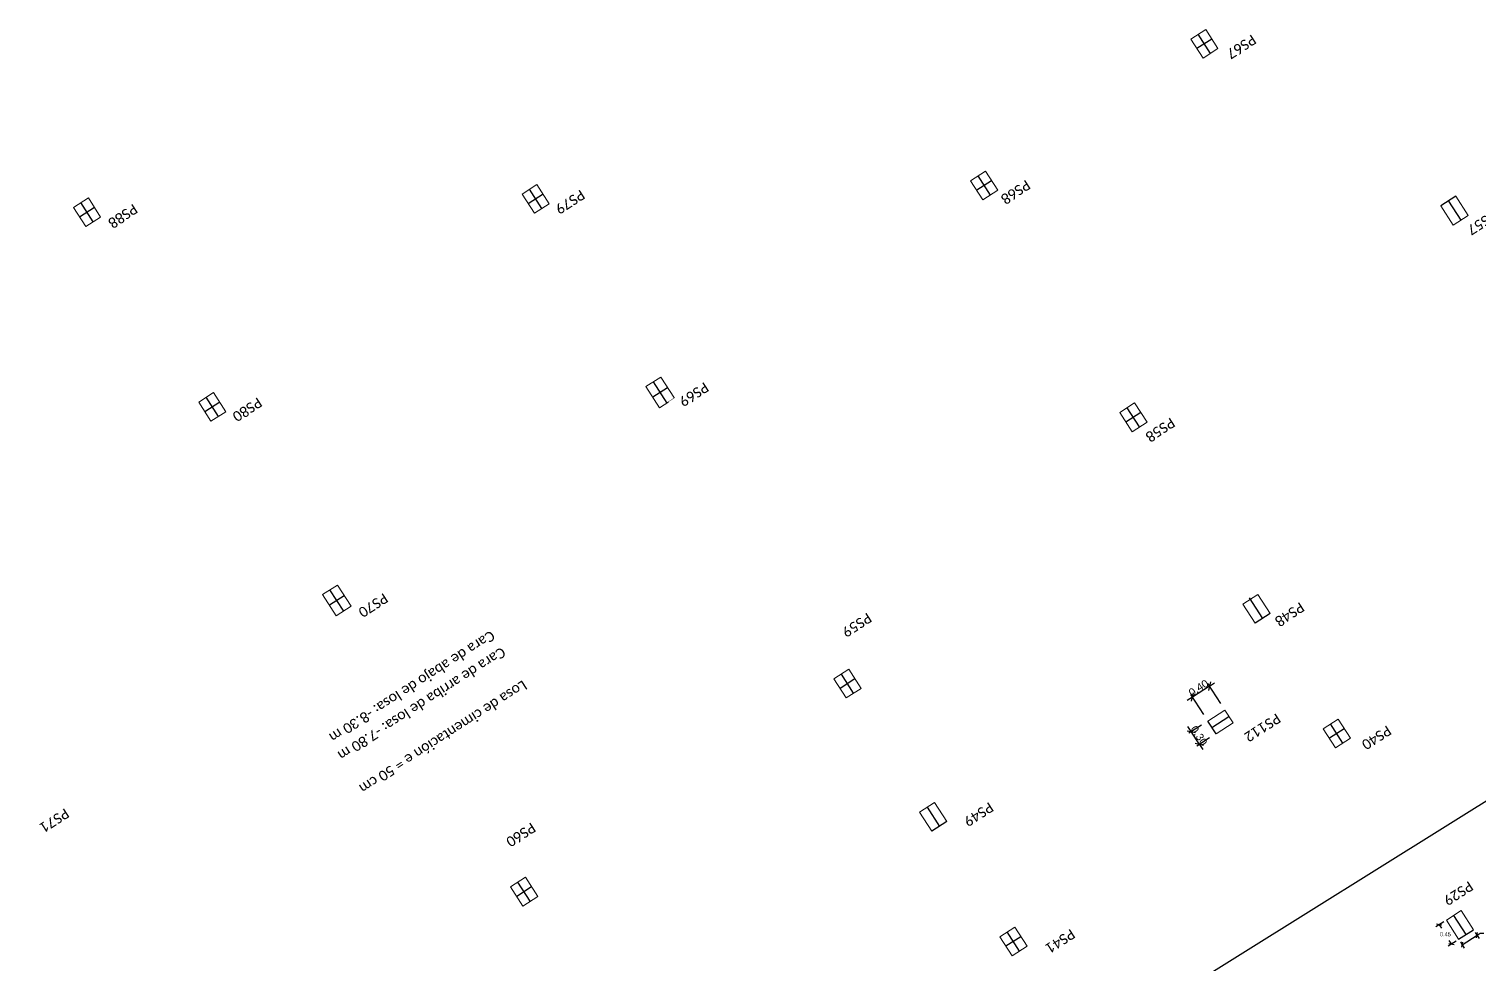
# Model space of a CAD drawing. Header units: metres. Extents: x 448 to 592, y 494 to 631.
# Drawn here: x 508.41 to 537.08, y 556.46 to 574.95 of the extents above; entities that cross this region are included whole.
import ezdxf

# ---------------------------------------------------------------- set-up
doc = ezdxf.new("R2010")
doc.units = ezdxf.units.M
for name, color, linetype, lineweight, true_color in [('0-AR-TXT-2', 7, 'Continuous', 5, 0xae3800), ('0-AR-TXT-3', 1, 'Continuous', 5, 0xff0000), ('00-AUX-7', 7, 'Continuous', 25, 0xff8000)]:
    doc.layers.add(name, color=color, linetype=linetype, lineweight=lineweight, true_color=true_color)
for name, color, linetype, lineweight in [('1-AR-PILARES', 7, 'Continuous', 5), ('CS-COTAS', 7, 'Continuous', 5), ('SECC_COTAS', 255, 'Continuous', 9)]:
    doc.layers.add(name, color=color, linetype=linetype, lineweight=lineweight)
doc.styles.add('Calibri', font='calibri.ttf', dxfattribs={"height": 0.2})
doc.styles.add('Calibri_1', font='calibri.ttf', dxfattribs={"height": 0.15})
doc.dimstyles.new('AIC', dxfattribs={"dimscale": 0.3048, "dimtxt": 0.176602, "dimasz": 0.393701, "dimexe": 0.19685, "dimexo": 0.492126, "dimgap": 0.032808, "dimtad": 1, "dimrnd": 0.01, "dimzin": 0, "dimdsep": 46, "dimtxsty": 'Calibri_1', "dimblk1": 'OBLIQUE', "dimblk2": 'OBLIQUE', "dimsah": 1, "dimcen": 0.09, "dimazin": 0, "dimtfac": 1, "dimtdec": 4, "dimtix": 1, "dimtmove": 0, "dimatfit": 3, "dimfxl": 1, "dimtvp": 1, "dimtolj": 1, "dimtzin": 0, "dimarcsym": 2})
doc.dimstyles.get("Standard").update_dxf_attribs({"dimtxt": 0.18, "dimasz": 0.18, "dimexe": 0.18, "dimexo": 0.0625, "dimgap": 0.09, "dimtad": 0, "dimtih": 1, "dimtoh": 1, "dimzin": 0, "dimdsep": 46, "dimtxsty": 'Standard', "dimcen": 0.09, "dimadec": 0, "dimazin": 0, "dimtfac": 1, "dimtdec": 4, "dimtofl": 0, "dimtmove": 0, "dimatfit": 3, "dimfxl": 1, "dimtolj": 1, "dimtzin": 0, "dimarcsym": 0})

# ---------------------------------------------------------------- blocks, each defined once
blk = doc.blocks.new('_Oblique')
at = {"color": 0, "linetype": 'ByBlock', "lineweight": -2}
blk.add_line((-0.5, -0.5), (0.5, 0.5), dxfattribs=at)
blk = doc.blocks.new('*D220')
at = {"layer": 'CS-COTAS', "color": 0, "lineweight": -2, "transparency": 16777216}
for p, q in [((531.388, 561.057), (531.323, 561.158)), ((531.589, 561.186), (531.337, 561.024)), ((531.55, 560.804), (531.388, 561.057)), ((531.751, 560.934), (531.5, 560.772)), ((531.55, 560.804), (531.615, 560.704))]:
    blk.add_line(p, q, dxfattribs=at)
at = {"layer": 'Defpoints', "color": 0, "transparency": 16777216}
for p in [(531.715, 561.267), (531.388, 561.057), (531.877, 561.015)]:
    blk.add_point(p, dxfattribs=at)
at = {"layer": 'CS-COTAS', "color": 0, "lineweight": -2, "transparency": 16777216, "xscale": 0.12, "yscale": 0.12, "zscale": 0.12}
for p, rotation in [((531.388, 561.057), 302.7553275663534), ((531.55, 560.804), 122.7553275663534)]:
    blk.add_blockref('_Oblique', p, dxfattribs=dict(at, rotation=rotation))
at = {"layer": 'CS-COTAS', "color": 0, "transparency": 16777216, "insert": (531.542, 560.978), "char_height": 0.15, "width": 0.5107, "attachment_point": 5, "rotation": 302.7553, "style": 'Calibri_1'}
blk.add_mtext('\\A1;0.30', dxfattribs=at)
blk = doc.blocks.new('*D221')
at = {"layer": 'CS-COTAS', "color": 0, "lineweight": -2, "transparency": 16777216}
for p, q in [((531.634, 561.393), (531.378, 561.79)), ((531.747, 561.956), (531.411, 561.74)), ((531.97, 561.61), (531.715, 562.006)), ((531.747, 561.956), (531.848, 562.021)), ((531.411, 561.74), (531.31, 561.675))]:
    blk.add_line(p, q, dxfattribs=at)
at = {"layer": 'Defpoints', "color": 0, "transparency": 16777216}
for p in [(531.411, 561.74), (532.051, 561.483), (531.715, 561.267)]:
    blk.add_point(p, dxfattribs=at)
at = {"layer": 'CS-COTAS', "color": 0, "lineweight": -2, "transparency": 16777216, "xscale": 0.12, "yscale": 0.12, "zscale": 0.12}
for p, rotation in [((531.411, 561.74), 32.75532756634439), ((531.747, 561.956), 212.7553275663444)]:
    blk.add_blockref('_Oblique', p, dxfattribs=dict(at, rotation=rotation))
at = {"layer": 'CS-COTAS', "color": 0, "transparency": 16777216, "insert": (531.532, 561.921), "char_height": 0.15, "width": 0.5107, "attachment_point": 5, "rotation": 32.7553, "style": 'Calibri_1'}
blk.add_mtext('\\A1;0.40', dxfattribs=at)
blk = doc.blocks.new('*D350')
at = {"layer": 'Defpoints', "color": 0, "transparency": 16777216}
for p in [(536.673, 556.952), (536.967, 557.141), (537.036, 557.035)]:
    blk.add_point(p, dxfattribs=at)
at = {"layer": 'SECC_COTAS', "color": 0, "lineweight": -2, "transparency": 16777216}
for p, q in [((536.707, 556.899), (536.785, 556.779)), ((536.741, 556.846), (537.036, 557.035)), ((537.001, 557.089), (537.079, 556.968)), ((537.036, 557.035), (537.099, 557.076)), ((537.099, 557.076), (537.174, 557.076))]:
    blk.add_line(p, q, dxfattribs=at)
at = {"layer": 'SECC_COTAS', "color": 0, "lineweight": -2, "transparency": 16777216, "xscale": 0.075, "yscale": 0.075, "zscale": 0.075}
for p, rotation in [((536.741, 556.846), 212.7553275662582), ((537.036, 557.035), 32.75532756625815)]:
    blk.add_blockref('_Oblique', p, dxfattribs=dict(at, rotation=rotation))
at = {"layer": 'SECC_COTAS', "color": 0, "transparency": 16777216, "insert": (537.367, 557.076), "char_height": 0.08, "attachment_point": 5}
blk.add_mtext('\\A1;0.35', dxfattribs=at)
blk = doc.blocks.new('*D351')
at = {"layer": 'Defpoints', "color": 0, "transparency": 16777216}
for p in [(536.289, 557.24), (536.43, 557.33), (536.673, 556.952)]:
    blk.add_point(p, dxfattribs=at)
at = {"layer": 'SECC_COTAS', "color": 0, "lineweight": -2, "transparency": 16777216}
for p, q in [((536.377, 557.297), (536.222, 557.197)), ((536.289, 557.24), (536.333, 557.171)), ((536.621, 556.918), (536.465, 556.818)), ((536.532, 556.861), (536.488, 556.931))]:
    blk.add_line(p, q, dxfattribs=at)
at = {"layer": 'SECC_COTAS', "color": 0, "lineweight": -2, "transparency": 16777216, "xscale": 0.075, "yscale": 0.075, "zscale": 0.075}
for p, rotation in [((536.289, 557.24), 122.7553275662443), ((536.532, 556.861), 302.7553275662444)]:
    blk.add_blockref('_Oblique', p, dxfattribs=dict(at, rotation=rotation))
at = {"layer": 'SECC_COTAS', "color": 0, "transparency": 16777216, "insert": (536.411, 557.051), "char_height": 0.08, "attachment_point": 5}
blk.add_mtext('\\A1;0.45', dxfattribs=at)

msp = doc.modelspace()

# ---------------------------------------------------------------- linework, layer by layer
at = {"layer": '00-AUX-7'}
for p, q in [((531.794, 574.747), (531.5, 574.558)), ((531.769, 574.463), (531.525, 574.841)), ((527.442, 571.947), (527.148, 571.758)), ((527.417, 571.663), (527.173, 572.042)), ((518.575, 571.682), (518.281, 571.493)), ((518.55, 571.399), (518.306, 571.777)), ((536.619, 571.638), (536.324, 571.448)), ((536.471, 571.543), (536.715, 571.165)), ((509.709, 571.418), (509.414, 571.229)), ((509.683, 571.134), (509.44, 571.513)), ((521.037, 567.856), (520.743, 567.667)), ((521.025, 567.551), (520.755, 567.972)), ((512.184, 567.57), (511.89, 567.381)), ((512.158, 567.287), (511.915, 567.665)), ((530.391, 567.364), (530.097, 567.174)), ((530.365, 567.08), (530.122, 567.458)), ((514.634, 563.439), (514.363, 563.86)), ((514.646, 563.744), (514.351, 563.555)), ((532.8, 563.295), (532.541, 563.699)), ((532.947, 563.39), (532.653, 563.201)), ((524.74, 562.101), (524.445, 561.911)), ((524.714, 561.817), (524.471, 562.195)), ((531.877, 561.015), (531.715, 561.267)), ((531.796, 561.141), (532.132, 561.357)), ((534.386, 560.831), (534.142, 561.21)), ((534.411, 561.115), (534.117, 560.926)), ((526.165, 559.562), (526.409, 559.183)), ((526.556, 559.278), (526.262, 559.089)), ((518.323, 557.705), (518.079, 558.083)), ((518.348, 557.989), (518.054, 557.799)), ((536.82, 557.047), (536.577, 557.425)), ((528.019, 557.003), (527.725, 556.814)), ((527.994, 556.719), (527.751, 557.098))]:
    msp.add_line(p, q, dxfattribs=at)
at = {"layer": '00-AUX-7', "color": 1}
for p, q in [((536.82, 557.047), (536.577, 557.425)), ((536.673, 556.952), (536.967, 557.141))]:
    msp.add_line(p, q, dxfattribs=at)
at = {"layer": '1-AR-PILARES'}
for p, q in [((531.673, 574.936), (531.378, 574.747)), ((531.378, 574.747), (531.622, 574.368)), ((531.916, 574.558), (531.673, 574.936)), ((531.622, 574.368), (531.916, 574.558)), ((527.32, 572.136), (527.026, 571.947)), ((527.564, 571.758), (527.32, 572.136)), ((518.454, 571.872), (518.159, 571.682)), ((518.697, 571.493), (518.454, 571.872)), ((527.026, 571.947), (527.27, 571.568)), ((509.587, 571.607), (509.292, 571.418)), ((509.83, 571.229), (509.587, 571.607)), ((518.159, 571.682), (518.403, 571.304)), ((527.27, 571.568), (527.564, 571.758)), ((536.619, 571.638), (536.324, 571.448)), ((536.862, 571.259), (536.619, 571.638)), ((509.292, 571.418), (509.536, 571.039)), ((509.536, 571.039), (509.83, 571.229)), ((518.403, 571.304), (518.697, 571.493)), ((536.324, 571.448), (536.568, 571.07)), ((536.568, 571.07), (536.862, 571.259)), ((520.902, 568.066), (520.608, 567.877)), ((520.608, 567.877), (520.878, 567.456)), ((521.172, 567.646), (520.902, 568.066)), ((512.062, 567.76), (511.768, 567.57)), ((511.768, 567.57), (512.011, 567.192)), ((512.306, 567.381), (512.062, 567.76)), ((520.878, 567.456), (521.172, 567.646)), ((530.269, 567.553), (529.975, 567.363)), ((530.513, 567.174), (530.269, 567.553)), ((512.011, 567.192), (512.306, 567.381)), ((529.975, 567.363), (530.218, 566.985)), ((530.218, 566.985), (530.513, 567.174)), ((514.51, 563.954), (514.216, 563.765)), ((514.781, 563.534), (514.51, 563.954)), ((514.216, 563.765), (514.487, 563.344)), ((514.487, 563.344), (514.781, 563.534)), ((532.704, 563.768), (532.41, 563.579)), ((532.41, 563.579), (532.653, 563.201)), ((532.947, 563.39), (532.704, 563.768)), ((532.653, 563.201), (532.947, 563.39)), ((524.618, 562.29), (524.324, 562.101)), ((524.324, 562.101), (524.567, 561.722)), ((524.861, 561.912), (524.618, 562.29)), ((524.567, 561.722), (524.861, 561.912)), ((532.051, 561.483), (531.715, 561.267)), ((532.213, 561.231), (532.051, 561.483)), ((531.715, 561.267), (531.877, 561.015)), ((531.877, 561.015), (532.213, 561.231)), ((534.289, 561.304), (533.995, 561.115)), ((534.533, 560.926), (534.289, 561.304)), ((533.995, 561.115), (534.238, 560.736)), ((534.238, 560.736), (534.533, 560.926)), ((526.312, 559.656), (526.018, 559.467)), ((526.556, 559.278), (526.312, 559.656)), ((526.018, 559.467), (526.262, 559.089)), ((526.262, 559.089), (526.556, 559.278)), ((518.227, 558.178), (517.932, 557.989)), ((518.47, 557.8), (518.227, 558.178)), ((517.932, 557.989), (518.176, 557.61)), ((518.176, 557.61), (518.47, 557.8)), ((536.724, 557.52), (536.43, 557.33)), ((536.967, 557.141), (536.724, 557.52)), ((527.898, 557.192), (527.603, 557.003)), ((528.141, 556.814), (527.898, 557.192)), ((536.43, 557.33), (536.673, 556.952)), ((527.603, 557.003), (527.847, 556.624)), ((527.847, 556.624), (528.141, 556.814))]:
    msp.add_line(p, q, dxfattribs=at)

# ---------------------------------------------------------------- texts
at = {"layer": '0-AR-TXT-2', "char_height": 0.2, "width": 0.7616, "attachment_point": 1, "rotation": 212.7553, "style": 'Calibri', "bg_fill": 3, "box_fill_scale": 1.25, "bg_fill_color": 256, "bg_fill_true_color": 13158600, "bg_fill_transparency": 0}
for s, insert in [('PS59', (525.095, 563.247)), ('PS71', (509.232, 559.383)), ('PS60', (518.453, 559.1)), ('PS41', (529.115, 556.998))]:
    msp.add_mtext(s, dxfattribs=dict(at, insert=insert))

# ---------------------------------------------------------------- dimensions: what is measured, and where the dimension line sits
at = {"layer": 'CS-COTAS'}
for base, p1, angle, override, picture, middle in [((531.411, 561.74), (532.051, 561.483), 212.7553, {"dimpost": '<>', "dimfxl": 0.4}, '*D221', (531.532, 561.921)), ((531.388, 561.057), (531.877, 561.015), 302.7553, {"dimpost": '<>', "dimfxl": 0.3}, '*D220', (531.542, 560.978))]:
    dim = msp.add_linear_dim(base=base, p1=p1, p2=(531.715, 561.267), angle=angle, dimstyle='AIC', override=override, dxfattribs=at)
    dim.commit()
    dim.dimension.update_dxf_attribs({"geometry": picture, "text_midpoint": middle})
at = {"layer": 'SECC_COTAS'}
dim = msp.add_aligned_dim(p1=(536.673, 556.952), p2=(536.967, 557.141), distance=-0.126, dimstyle='Standard', override={"dimtxt": 0.08, "dimasz": 0.075, "dimexe": 0.08, "dimgap": 0.08, "dimdec": 2, "dimblk1": 'Oblique', "dimblk2": 'Oblique', "dimsah": 1}, dxfattribs=at)
dim.commit()
dim.dimension.update_dxf_attribs({"geometry": '*D350', "text_midpoint": (537.367, 557.076)})

# ---------------------------------------------------------------- next in the draw order: texts
at = {"layer": '0-AR-TXT-2', "char_height": 0.2, "attachment_point": 1, "rotation": 212.7553, "style": 'Calibri', "bg_fill": 3, "box_fill_scale": 1.25, "bg_fill_color": 256, "bg_fill_true_color": 13158600, "bg_fill_transparency": 0}
for s, insert, width in [('PS67', (532.695, 574.676), 0.7616), ('PS79', (519.426, 571.61), 0.7616), ('PS68', (528.231, 571.805), 0.7616), ('PS88', (510.584, 571.331), 0.7616), ('PS57', (537.449, 571.195), 0.7616), ('PS69', (521.874, 567.805), 0.7616), ('PS80', (513.045, 567.505), 0.7616), ('PS58', (531.091, 567.105), 0.7616), ('PS70', (515.534, 563.636), 0.7616), ('PS48', (533.647, 563.458), 0.7616), ('PS112', (533.179, 561.26), 0.95401), ('PS40', (535.366, 561.02), 0.7616), ('PS49', (527.502, 559.504), 0.7616)]:
    msp.add_mtext(s, dxfattribs=dict(at, insert=insert, width=width))
at = {"layer": '0-AR-TXT-3', "insert": (518.282, 561.913), "char_height": 0.2, "width": 4.76202, "attachment_point": 1, "rotation": 212.7553, "style": 'Calibri', "bg_fill": 3, "box_fill_scale": 1.25, "bg_fill_color": 256, "bg_fill_true_color": 13158600, "bg_fill_transparency": 0}
msp.add_mtext('Losa de cimentación e = 50 cm', dxfattribs=at)

# ---------------------------------------------------------------- next in the draw order: texts
at = {"layer": '0-AR-TXT-3', "insert": (517.86, 562.569), "char_height": 0.2, "width": 4.87426, "attachment_point": 1, "rotation": 212.7553, "style": 'Calibri', "bg_fill": 3, "box_fill_scale": 1.25, "bg_fill_color": 256, "bg_fill_true_color": 13158600, "bg_fill_transparency": 0}
msp.add_mtext('Cara de arriba de losa: -7.80 m ', dxfattribs=at)

# ---------------------------------------------------------------- next in the draw order: texts
at = {"layer": '0-AR-TXT-3', "insert": (517.648, 562.897), "char_height": 0.2, "width": 4.71392, "attachment_point": 1, "rotation": 212.7553, "style": 'Calibri', "bg_fill": 3, "box_fill_scale": 1.25, "bg_fill_color": 256, "bg_fill_true_color": 13158600, "bg_fill_transparency": 0}
msp.add_mtext('Cara de abajo de losa: -8.30 m', dxfattribs=at)

# ---------------------------------------------------------------- next in the draw order: linework, layer by layer
at = {"color": 6}
msp.add_line((565.176, 577.139), (512.692, 544.371), dxfattribs=at)

# ---------------------------------------------------------------- next in the draw order: texts
at = {"layer": '0-AR-TXT-2', "color": 3, "insert": (536.984, 557.944), "char_height": 0.2, "width": 0.7616, "attachment_point": 1, "rotation": 212.7553, "style": 'Calibri', "bg_fill": 3, "box_fill_scale": 1.25, "bg_fill_color": 256, "bg_fill_true_color": 13158600, "bg_fill_transparency": 0}
msp.add_mtext('PS29', dxfattribs=at)

# ---------------------------------------------------------------- next in the draw order: dimensions: what is measured, and where the dimension line sits
at = {"layer": 'SECC_COTAS'}
dim = msp.add_aligned_dim(p1=(536.673, 556.952), p2=(536.43, 557.33), distance=0.167, dimstyle='Standard', override={"dimtxt": 0.08, "dimasz": 0.075, "dimexe": 0.08, "dimgap": 0.08, "dimdec": 2, "dimblk1": 'Oblique', "dimblk2": 'Oblique', "dimsah": 1}, dxfattribs=at)
dim.commit()
dim.dimension.update_dxf_attribs({"geometry": '*D351', "text_midpoint": (536.411, 557.051)})

doc.saveas('drawing.dxf')
